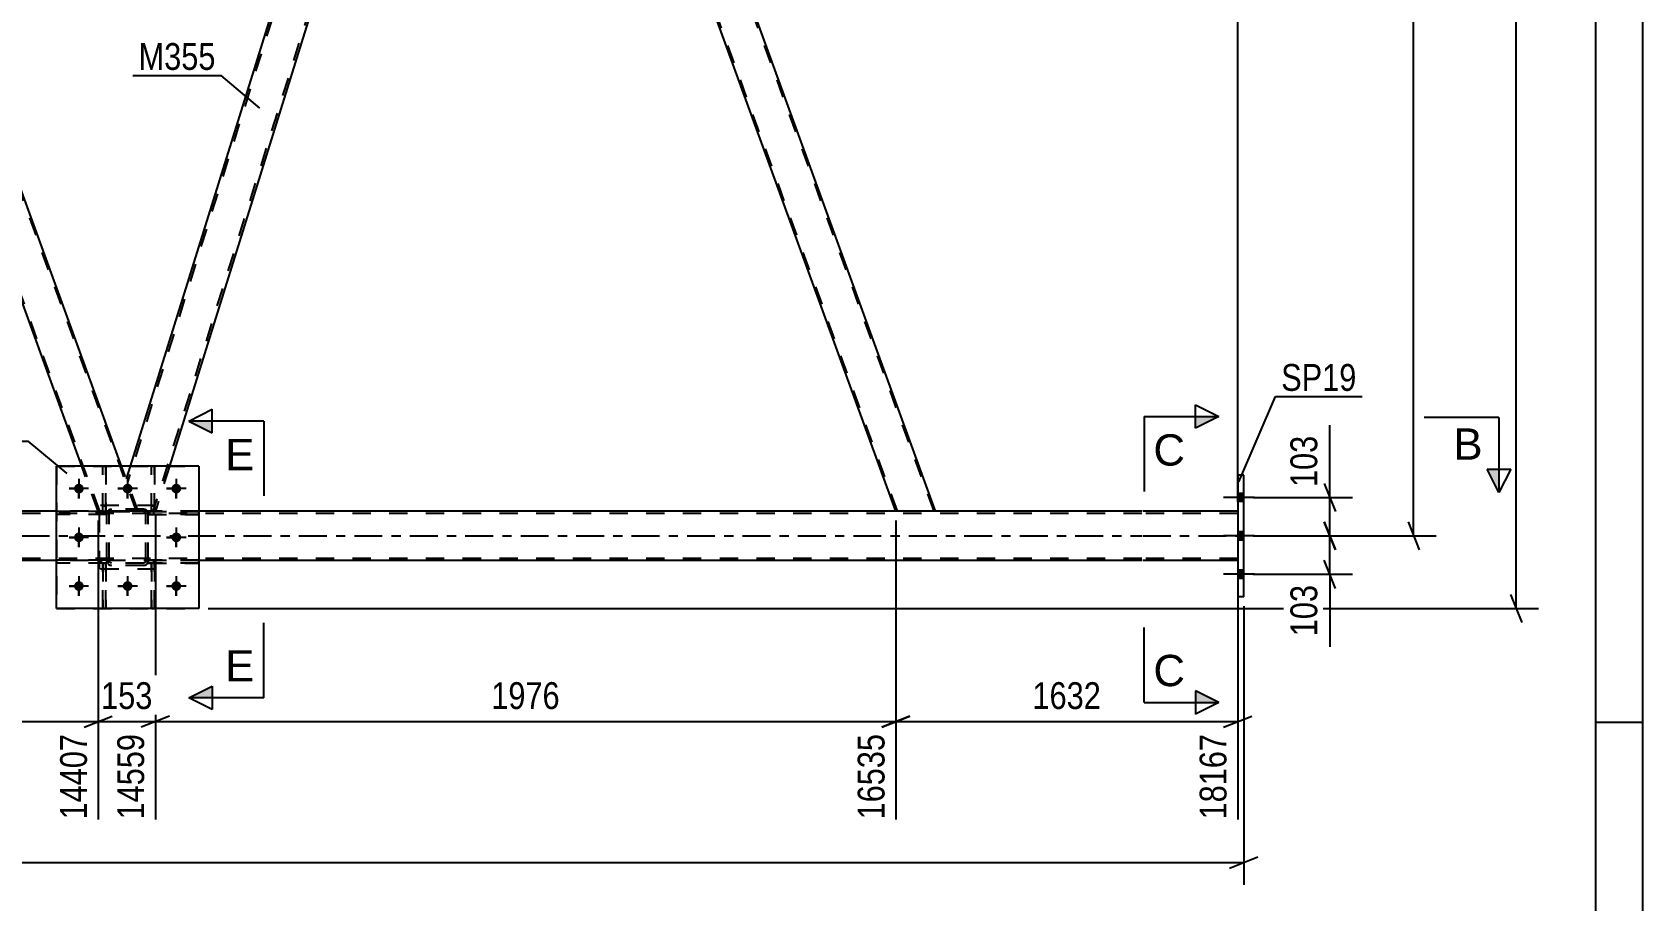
# Model space of a CAD drawing. Header units: millimetres. Extents: x 0 to 841, y 0 to 594.
# Drawn here: x 669.1 to 841, y 279 to 371.7 of the extents above; entities that cross this region are included whole.
import ezdxf

# ---------------------------------------------------------------- set-up
doc = ezdxf.new("R2010")
doc.units = ezdxf.units.MM
doc.linetypes.add('DXK_LINE_DOT2', pattern=[3.9198, 1.9599, -1.9599])
doc.linetypes.add('DXK_LINE_DOT3', pattern=[5.9187, 2.979, -0.9799, 0.9799, -0.9799])
doc.styles.add('Arial', font='ARIAL.TTF', dxfattribs={"height": 0.2})
doc.styles.add('Arial Narrow', font='ARIALN.TTF', dxfattribs={"height": 0.2})

# ---------------------------------------------------------------- blocks, each defined once
blk = doc.blocks.new('Unknown-318889060-1133')
at = {"color": 5, "linetype": 'Continuous'}
for p, q in [((841, 0), (841, 594)), ((836, 5), (836, 589)), ((841, 298), (836, 298))]:
    blk.add_line(p, q, dxfattribs=at)
blk = doc.blocks.new('Part-318889060-4141 - 3929')
at = {"color": 7, "linetype": 'DXK_LINE_DOT2'}
for p, q in [((721.86, 440.5), (717.6, 440.5)), ((718.66, 437.57), (717.6, 440.5)), ((761.43, 320.56), (717.77, 440.5)), ((765.34, 320.56), (721.69, 440.5)), ((722, 440.1), (721.86, 440.5)), ((765.51, 320.56), (761.26, 320.56))]:
    blk.add_line(p, q, dxfattribs=at)
at = {"color": 2, "linetype": 'Continuous'}
for p, q in [((765.51, 320.56), (722, 440.1)), ((761.26, 320.56), (718.66, 437.57))]:
    blk.add_line(p, q, dxfattribs=at)
blk = doc.blocks.new('Part-318889060-4493 - 3929')
at = {"color": 7, "linetype": 'DXK_LINE_DOT2'}
for p, q in [((676.94, 315.01), (676.62, 315.01)), ((676.62, 315.01), (676.62, 310.17)), ((676.94, 310.17), (676.94, 315.01)), ((676.62, 314.41), (676.94, 314.41)), ((676.62, 310.17), (676.94, 310.17))]:
    blk.add_line(p, q, dxfattribs=at)
blk = doc.blocks.new('Part-318889060-4135 - 3929')
at = {"color": 7, "linetype": 'DXK_LINE_DOT2'}
for p, q in [((677.06, 320.29), (677.1, 320.48)), ((677.1, 320.48), (677.06, 320.29)), ((677.06, 315.25), (677.06, 320.29)), ((677.3, 320.29), (677.32, 320.38)), ((677.3, 315.25), (677.3, 320.29)), ((677.32, 320.38), (677.37, 320.46)), ((677.36, 320.74), (677.54, 320.77)), ((677.54, 320.77), (677.36, 320.74)), ((677.37, 320.46), (677.45, 320.51)), ((677.45, 320.51), (677.54, 320.53)), ((680.98, 320.77), (677.54, 320.77)), ((677.54, 320.53), (680.98, 320.53)), ((680.98, 320.77), (681.17, 320.74)), ((681.17, 320.74), (680.98, 320.77)), ((680.98, 320.53), (681.07, 320.51)), ((681.07, 320.51), (681.15, 320.46)), ((681.15, 320.46), (681.2, 320.38)), ((681.2, 320.38), (681.22, 320.29)), ((681.22, 315.25), (681.22, 320.29)), ((681.43, 320.48), (681.46, 320.29)), ((681.46, 320.29), (681.43, 320.48)), ((681.46, 315.25), (681.46, 320.29)), ((677.1, 315.07), (677.06, 315.25)), ((677.06, 315.25), (677.1, 315.07)), ((677.32, 315.16), (677.3, 315.25)), ((677.37, 315.08), (677.32, 315.16)), ((677.54, 314.77), (677.36, 314.81)), ((677.36, 314.81), (677.54, 314.77)), ((677.45, 315.03), (677.37, 315.08)), ((677.54, 315.01), (677.45, 315.03)), ((680.98, 315.01), (677.54, 315.01)), ((680.98, 314.77), (677.54, 314.77)), ((681.07, 315.03), (680.98, 315.01)), ((681.17, 314.81), (680.98, 314.77)), ((680.98, 314.77), (681.17, 314.81)), ((681.15, 315.08), (681.07, 315.03)), ((681.2, 315.16), (681.15, 315.08)), ((681.22, 315.25), (681.2, 315.16)), ((681.46, 315.25), (681.43, 315.07)), ((681.43, 315.07), (681.46, 315.25))]:
    blk.add_line(p, q, dxfattribs=at)
at = {"color": 7, "linetype": 'DXK_LINE_DOT3'}
blk.add_line((679.26, 317.77), (679.26, 317.77), dxfattribs=at)
at = {"color": 7, "linetype": 'DXK_LINE_DOT2'}
for centre, start, end in [((677.54, 320.29), 112.5, 157.5), ((677.54, 320.29), 112.5, 157.5), ((680.98, 320.29), 22.5, 67.5), ((680.98, 320.29), 22.5, 67.5), ((677.54, 315.25), 202.5, 247.5), ((677.54, 315.25), 202.5, 247.5), ((680.98, 315.25), 292.5, 337.5), ((680.98, 315.25), 292.5, 337.5)]:
    blk.add_arc(centre, 0.48, start, end, dxfattribs=at)
blk = doc.blocks.new('Part-318889060-4136 - 3929')
at = {"color": 7, "linetype": 'DXK_LINE_DOT2'}
for p, q in [((682.26, 321.17), (676.26, 321.17)), ((676.26, 314.37), (676.26, 321.17)), ((682.26, 314.37), (682.26, 321.17)), ((682.26, 314.37), (676.26, 314.37))]:
    blk.add_line(p, q, dxfattribs=at)
blk = doc.blocks.new('Part-318889060-4161 - 3929')
at = {"color": 7, "linetype": 'DXK_LINE_DOT2'}
for p, q in [((715.67, 440.5), (679.25, 323.65)), ((715.92, 440.5), (715.42, 440.5)), ((717.6, 440.5), (716.08, 440.5)), ((717.75, 440.1), (717.6, 440.5)), ((718.55, 437.9), (681.97, 320.56)), ((718.68, 437.52), (718.66, 437.57)), ((718.66, 437.57), (718.68, 437.52)), ((679.53, 325.37), (679.11, 324.03)), ((683.72, 325.37), (682.22, 320.56)), ((680.38, 320.56), (679.11, 324.03)), ((682.22, 320.56), (680.38, 320.56))]:
    blk.add_line(p, q, dxfattribs=at)
at = {"color": 2, "linetype": 'Continuous'}
for p, q in [((715.42, 440.5), (679.53, 325.37)), ((716.08, 440.5), (715.92, 440.5)), ((718.66, 437.57), (717.75, 440.1)), ((718.68, 437.52), (683.72, 325.37))]:
    blk.add_line(p, q, dxfattribs=at)
blk = doc.blocks.new('Part-318889060-4162 - 3929')
at = {"color": 7, "linetype": 'DXK_LINE_DOT2'}
for p, q in [((686.86, 315.33), (681.46, 315.33)), ((681.46, 315.33), (681.46, 315.01)), ((681.46, 315.01), (686.86, 315.01)), ((682.06, 315.01), (682.06, 315.33)), ((686.86, 315.01), (686.86, 315.33))]:
    blk.add_line(p, q, dxfattribs=at)
blk = doc.blocks.new('Part-318889060-4174 - 3929')
at = {"color": 7, "linetype": 'DXK_LINE_DOT2'}
for p, q in [((681.46, 315.01), (681.46, 315.33)), ((681.46, 315.33), (686.86, 315.33)), ((686.86, 315.01), (681.46, 315.01)), ((682.06, 315.01), (682.06, 315.33)), ((686.86, 315.33), (686.86, 315.01))]:
    blk.add_line(p, q, dxfattribs=at)
blk = doc.blocks.new('Part-318889060-4175 - 3929')
at = {"color": 7, "linetype": 'DXK_LINE_DOT2'}
for p, q in [((671.66, 325.37), (686.86, 325.37)), ((671.66, 325.37), (671.66, 310.17)), ((686.86, 325.37), (686.86, 310.17)), ((671.66, 310.17), (686.86, 310.17))]:
    blk.add_line(p, q, dxfattribs=at)
blk = doc.blocks.new('Part-318889060-4185 - 3929')
at = {"color": 7, "linetype": 'DXK_LINE_DOT2'}
for p, q in [((682.26, 321.17), (676.26, 321.17)), ((676.26, 314.37), (676.26, 321.17)), ((682.26, 314.37), (682.26, 321.17)), ((682.26, 314.37), (676.26, 314.37))]:
    blk.add_line(p, q, dxfattribs=at)
blk = doc.blocks.new('Part-318889060-4191 - 3929')
at = {"color": 2, "linetype": 'Continuous'}
for p, q in [((798.4, 324.42), (797.76, 324.42)), ((797.76, 324.42), (797.76, 311.42)), ((798.4, 311.42), (798.4, 324.42)), ((798.4, 311.42), (797.76, 311.42))]:
    blk.add_line(p, q, dxfattribs=at)
blk = doc.blocks.new('Part-318889060-4192 - 3929')
at = {"color": 7, "linetype": 'DXK_LINE_DOT2'}
for p, q in [((677.06, 320.53), (671.66, 320.53)), ((671.66, 320.21), (671.66, 320.53)), ((677.06, 320.21), (671.66, 320.21)), ((676.46, 320.21), (676.46, 320.53)), ((677.06, 320.53), (677.06, 320.21))]:
    blk.add_line(p, q, dxfattribs=at)
blk = doc.blocks.new('Part-318889060-4195 - 3929')
at = {"color": 7, "linetype": 'DXK_LINE_DOT2'}
for p, q in [((676.62, 310.17), (676.62, 315.01)), ((676.62, 315.01), (676.94, 315.01)), ((676.94, 315.01), (676.94, 310.17)), ((676.62, 314.41), (676.94, 314.41)), ((676.94, 310.17), (676.62, 310.17))]:
    blk.add_line(p, q, dxfattribs=at)
blk = doc.blocks.new('Part-318889060-4198 - 3929')
at = {"color": 7, "linetype": 'DXK_LINE_DOT2'}
for p, q in [((681.82, 310.17), (681.82, 315.01)), ((681.82, 315.01), (682.14, 315.01)), ((682.14, 315.01), (682.14, 310.17)), ((681.82, 314.41), (682.14, 314.41)), ((682.14, 310.17), (681.82, 310.17))]:
    blk.add_line(p, q, dxfattribs=at)
blk = doc.blocks.new('Part-318889060-4199 - 3929')
at = {"color": 7, "linetype": 'DXK_LINE_DOT2'}
for p, q in [((677.06, 320.29), (677.1, 320.48)), ((677.1, 320.48), (677.06, 320.29)), ((677.06, 315.25), (677.06, 320.29)), ((677.3, 320.29), (677.32, 320.38)), ((677.3, 315.25), (677.3, 320.29)), ((677.32, 320.38), (677.37, 320.46)), ((677.36, 320.74), (677.54, 320.77)), ((677.54, 320.77), (677.36, 320.74)), ((677.37, 320.46), (677.45, 320.51)), ((677.45, 320.51), (677.54, 320.53)), ((680.98, 320.77), (677.54, 320.77)), ((677.54, 320.53), (680.98, 320.53)), ((680.98, 320.77), (681.17, 320.74)), ((681.17, 320.74), (680.98, 320.77)), ((680.98, 320.53), (681.07, 320.51)), ((681.07, 320.51), (681.15, 320.46)), ((681.15, 320.46), (681.2, 320.38)), ((681.2, 320.38), (681.22, 320.29)), ((681.22, 315.25), (681.22, 320.29)), ((681.43, 320.48), (681.46, 320.29)), ((681.46, 320.29), (681.43, 320.48)), ((681.46, 315.25), (681.46, 320.29)), ((677.1, 315.07), (677.06, 315.25)), ((677.06, 315.25), (677.1, 315.07)), ((677.32, 315.16), (677.3, 315.25)), ((677.37, 315.08), (677.32, 315.16)), ((677.54, 314.77), (677.36, 314.81)), ((677.36, 314.81), (677.54, 314.77)), ((677.45, 315.03), (677.37, 315.08)), ((677.54, 315.01), (677.45, 315.03)), ((680.98, 315.01), (677.54, 315.01)), ((680.98, 314.77), (677.54, 314.77)), ((681.07, 315.03), (680.98, 315.01)), ((681.17, 314.81), (680.98, 314.77)), ((680.98, 314.77), (681.17, 314.81)), ((681.15, 315.08), (681.07, 315.03)), ((681.2, 315.16), (681.15, 315.08)), ((681.22, 315.25), (681.2, 315.16)), ((681.46, 315.25), (681.43, 315.07)), ((681.43, 315.07), (681.46, 315.25))]:
    blk.add_line(p, q, dxfattribs=at)
at = {"color": 7, "linetype": 'DXK_LINE_DOT3'}
blk.add_line((679.26, 317.77), (679.26, 317.77), dxfattribs=at)
at = {"color": 7, "linetype": 'DXK_LINE_DOT2'}
for centre, start, end in [((677.54, 320.29), 112.5, 157.5), ((677.54, 320.29), 112.5, 157.5), ((680.98, 320.29), 22.5, 67.5), ((680.98, 320.29), 22.5, 67.5), ((677.54, 315.25), 202.5, 247.5), ((677.54, 315.25), 202.5, 247.5), ((680.98, 315.25), 292.5, 337.5), ((680.98, 315.25), 292.5, 337.5)]:
    blk.add_arc(centre, 0.48, start, end, dxfattribs=at)
blk = doc.blocks.new('Part-318889060-4267 - 3929')
at = {"color": 7, "linetype": 'DXK_LINE_DOT2'}
for p, q in [((677.06, 315.33), (671.66, 315.33)), ((671.66, 315.01), (671.66, 315.33)), ((677.06, 315.01), (671.66, 315.01)), ((676.46, 315.01), (676.46, 315.33)), ((677.06, 315.33), (677.06, 315.01))]:
    blk.add_line(p, q, dxfattribs=at)
blk = doc.blocks.new('Part-318889060-4270 - 3929')
at = {"color": 2, "linetype": 'Continuous'}
for p, q in [((681.82, 325.37), (681.82, 325.37)), ((682.14, 325.37), (681.82, 325.37)), ((682.14, 325.37), (682.14, 325.37))]:
    blk.add_line(p, q, dxfattribs=at)
at = {"color": 7, "linetype": 'DXK_LINE_DOT2'}
for p, q in [((681.82, 320.53), (681.82, 325.37)), ((682.14, 320.53), (682.14, 325.37)), ((681.82, 321.13), (682.14, 321.13)), ((682.14, 320.53), (681.82, 320.53))]:
    blk.add_line(p, q, dxfattribs=at)
blk = doc.blocks.new('Part-318889060-4300 - 3929')
at = {"color": 2, "linetype": 'Continuous'}
for p, q in [((686.86, 325.37), (671.66, 325.37)), ((671.66, 310.17), (671.66, 325.37)), ((686.86, 325.37), (686.86, 310.17)), ((686.86, 310.17), (671.66, 310.17))]:
    blk.add_line(p, q, dxfattribs=at)
blk = doc.blocks.new('Part-318889060-4309 - 3929')
at = {"color": 2, "linetype": 'Continuous'}
for p, q in [((676.62, 325.37), (676.62, 325.37)), ((676.94, 325.37), (676.62, 325.37)), ((676.94, 325.37), (676.94, 325.37))]:
    blk.add_line(p, q, dxfattribs=at)
at = {"color": 7, "linetype": 'DXK_LINE_DOT2'}
for p, q in [((676.62, 320.53), (676.62, 325.37)), ((676.94, 320.53), (676.94, 325.37)), ((676.62, 321.13), (676.94, 321.13)), ((676.94, 320.53), (676.62, 320.53))]:
    blk.add_line(p, q, dxfattribs=at)
blk = doc.blocks.new('Part-318889060-4312 - 3929')
at = {"color": 7, "linetype": 'DXK_LINE_DOT2'}
for p, q in [((682.14, 315.01), (681.82, 315.01)), ((681.82, 315.01), (681.82, 310.17)), ((682.14, 310.17), (682.14, 315.01)), ((681.82, 314.41), (682.14, 314.41)), ((681.82, 310.17), (682.14, 310.17))]:
    blk.add_line(p, q, dxfattribs=at)
blk = doc.blocks.new('Part-318889060-4313 - 3929')
at = {"color": 7, "linetype": 'DXK_LINE_DOT2'}
for p, q in [((686.86, 320.53), (681.46, 320.53)), ((681.46, 320.53), (681.46, 320.21)), ((681.46, 320.21), (686.86, 320.21)), ((682.06, 320.21), (682.06, 320.53)), ((686.86, 320.21), (686.86, 320.53))]:
    blk.add_line(p, q, dxfattribs=at)
blk = doc.blocks.new('Part-318889060-4318 - 3929')
at = {"color": 7, "linetype": 'DXK_LINE_DOT2'}
for p, q in [((632.81, 440.5), (632.47, 440.5)), ((632.47, 440.5), (633.53, 437.58)), ((676.29, 320.56), (632.64, 440.5)), ((632.64, 440.5), (632.65, 440.5)), ((632.65, 440.5), (632.69, 440.5)), ((636.72, 440.5), (636.38, 440.5)), ((636.38, 440.5), (636.55, 440.5)), ((680.21, 320.56), (636.55, 440.5)), ((676.12, 320.56), (674.37, 325.37)), ((680.38, 320.56), (678.62, 325.37)), ((680.38, 320.56), (676.12, 320.56))]:
    blk.add_line(p, q, dxfattribs=at)
at = {"color": 2, "linetype": 'Continuous'}
for p, q in [((632.81, 440.5), (636.38, 440.5)), ((678.62, 325.37), (636.72, 440.5)), ((674.37, 325.37), (633.53, 437.58))]:
    blk.add_line(p, q, dxfattribs=at)
blk = doc.blocks.new('Bolt-318889060-4378 - 3929')
at = {"linetype": 'Continuous'}
for points in [[(797.76, 322.46), (797.76, 321.58), (798.4, 321.58), (798.4, 322.46)], [(797.76, 322.46), (797.76, 321.58), (798.4, 321.58), (798.4, 322.46)], [(797.76, 322.46), (797.76, 321.58), (798.4, 321.58), (798.4, 322.46)], [(797.76, 318.36), (797.76, 317.48), (798.4, 317.48), (798.4, 318.36)], [(797.76, 318.36), (797.76, 317.48), (798.4, 317.48), (798.4, 318.36)], [(797.76, 314.26), (797.76, 313.38), (798.4, 313.38), (798.4, 314.26)], [(797.76, 314.26), (797.76, 313.38), (798.4, 313.38), (798.4, 314.26)], [(797.76, 314.26), (797.76, 313.38), (798.4, 313.38), (798.4, 314.26)]]:
    blk.add_hatch(color=1, dxfattribs=at).paths.add_polyline_path(points)
at = {"color": 1, "linetype": 'Continuous'}
for p, q in [((799.56, 322.02), (796.24, 322.02)), ((799.56, 322.02), (796.24, 322.02)), ((799.56, 322.02), (796.24, 322.02)), ((798.4, 322.46), (797.76, 322.46)), ((798.4, 322.46), (797.76, 322.46)), ((798.4, 322.46), (797.76, 322.46)), ((798.4, 321.58), (797.76, 321.58)), ((798.4, 321.58), (797.76, 321.58)), ((798.4, 321.58), (797.76, 321.58)), ((798.4, 318.36), (797.76, 318.36)), ((798.4, 318.36), (797.76, 318.36)), ((799.56, 317.92), (796.24, 317.92)), ((799.56, 317.92), (796.24, 317.92)), ((798.4, 317.48), (797.76, 317.48)), ((798.4, 317.48), (797.76, 317.48)), ((799.56, 313.82), (796.24, 313.82)), ((799.56, 313.82), (796.24, 313.82)), ((799.56, 313.82), (796.24, 313.82)), ((798.4, 314.26), (797.76, 314.26)), ((798.4, 314.26), (797.76, 314.26)), ((798.4, 314.26), (797.76, 314.26)), ((798.4, 313.38), (797.76, 313.38)), ((798.4, 313.38), (797.76, 313.38)), ((798.4, 313.38), (797.76, 313.38))]:
    blk.add_line(p, q, dxfattribs=at)
blk = doc.blocks.new('Part-318889060-4349 - 3929')
at = {"color": 7, "linetype": 'DXK_LINE_DOT2'}
for p, q in [((676.62, 320.53), (676.62, 325.37)), ((676.62, 325.37), (676.94, 325.37)), ((676.94, 325.37), (676.94, 320.53)), ((676.62, 321.13), (676.94, 321.13)), ((676.94, 320.53), (676.62, 320.53))]:
    blk.add_line(p, q, dxfattribs=at)
blk = doc.blocks.new('Part-318889060-4352 - 3929')
at = {"color": 7, "linetype": 'DXK_LINE_DOT2'}
for p, q in [((681.82, 320.53), (681.82, 325.37)), ((681.82, 325.37), (682.14, 325.37)), ((682.14, 325.37), (682.14, 320.53)), ((681.82, 321.13), (682.14, 321.13)), ((682.14, 320.53), (681.82, 320.53))]:
    blk.add_line(p, q, dxfattribs=at)
blk = doc.blocks.new('Part-318889060-4365 - 3929')
at = {"color": 7, "linetype": 'DXK_LINE_DOT2'}
for p, q in [((677.06, 320.53), (671.66, 320.53)), ((671.66, 320.53), (671.66, 320.21)), ((677.06, 320.21), (671.66, 320.21)), ((676.46, 320.21), (676.46, 320.53)), ((677.06, 320.21), (677.06, 320.53))]:
    blk.add_line(p, q, dxfattribs=at)
blk = doc.blocks.new('Part-318889060-4377 - 3929')
at = {"color": 7, "linetype": 'DXK_LINE_DOT2'}
for p, q in [((681.46, 320.21), (681.46, 320.53)), ((681.46, 320.53), (686.86, 320.53)), ((686.86, 320.21), (681.46, 320.21)), ((682.06, 320.21), (682.06, 320.53)), ((686.86, 320.53), (686.86, 320.21))]:
    blk.add_line(p, q, dxfattribs=at)
blk = doc.blocks.new('Part-318889060-4421 - 3929')
at = {"color": 7, "linetype": 'DXK_LINE_DOT2'}
for p, q in [((787.54, 320.32), (111.6, 320.32)), ((686.86, 320.56), (671.66, 320.56)), ((797.76, 320.32), (787.64, 320.32)), ((797.76, 320.56), (797.76, 315.28)), ((787.54, 315.52), (111.6, 315.52)), ((686.86, 315.28), (671.66, 315.28)), ((797.76, 315.52), (787.64, 315.52))]:
    blk.add_line(p, q, dxfattribs=at)
at = {"color": 2, "linetype": 'Continuous'}
for p, q in [((671.66, 320.56), (516.59, 320.56)), ((787.54, 320.56), (686.86, 320.56)), ((797.76, 320.56), (787.64, 320.56)), ((671.66, 315.28), (516.59, 315.28)), ((787.54, 315.28), (686.86, 315.28)), ((797.76, 315.28), (787.64, 315.28))]:
    blk.add_line(p, q, dxfattribs=at)
at = {"color": 7, "linetype": 'DXK_LINE_DOT3'}
for p, q in [((111.6, 317.92), (787.54, 317.92)), ((787.64, 317.92), (797.76, 317.92))]:
    blk.add_line(p, q, dxfattribs=at)
blk = doc.blocks.new('Bolt-318889060-4489 - 3929')
at = {"color": 1, "linetype": 'Continuous'}
for p, q in [((674.06, 324.01), (674.06, 323.32)), ((679.26, 324.01), (679.26, 323.32)), ((684.46, 324.01), (684.46, 323.32)), ((673.02, 322.97), (673.71, 322.97)), ((674.06, 321.93), (674.06, 322.63)), ((675.1, 322.97), (674.41, 322.97)), ((678.22, 322.97), (678.91, 322.97)), ((679.26, 321.93), (679.26, 322.63)), ((680.3, 322.97), (679.61, 322.97)), ((683.42, 322.97), (684.11, 322.97)), ((684.46, 321.93), (684.46, 322.63)), ((685.5, 322.97), (684.81, 322.97)), ((674.06, 318.81), (674.06, 318.12)), ((684.46, 318.81), (684.46, 318.12)), ((673.02, 317.77), (673.71, 317.77)), ((674.06, 316.73), (674.06, 317.43)), ((675.1, 317.77), (674.41, 317.77)), ((683.42, 317.77), (684.11, 317.77)), ((684.46, 316.73), (684.46, 317.43)), ((685.5, 317.77), (684.81, 317.77)), ((674.06, 313.61), (674.06, 312.92)), ((679.26, 313.61), (679.26, 312.92)), ((684.46, 313.61), (684.46, 312.92)), ((673.02, 312.57), (673.71, 312.57)), ((674.06, 311.53), (674.06, 312.23)), ((675.1, 312.57), (674.41, 312.57)), ((678.22, 312.57), (678.91, 312.57)), ((679.26, 311.53), (679.26, 312.23)), ((680.3, 312.57), (679.61, 312.57)), ((683.42, 312.57), (684.11, 312.57)), ((684.46, 311.53), (684.46, 312.23)), ((685.5, 312.57), (684.81, 312.57))]:
    blk.add_line(p, q, dxfattribs=at)
blk = doc.blocks.new('Bolt-318889060-4490 - 3929')
at = {"linetype": 'Continuous'}
for points in [[(674.58, 322.97, -1), (673.54, 322.97, -1)], [(679.78, 322.97, -1), (678.74, 322.97, -1)], [(684.98, 322.97, -1), (683.94, 322.97, -1)], [(674.58, 317.77, -1), (673.54, 317.77, -1)], [(684.98, 317.77, -1), (683.94, 317.77, -1)], [(674.58, 312.57, -1), (673.54, 312.57, -1)], [(679.78, 312.57, -1), (678.74, 312.57, -1)], [(684.98, 312.57, -1), (683.94, 312.57, -1)]]:
    blk.add_hatch(color=1, dxfattribs=at).paths.add_polyline_path(points)
at = {"color": 1, "linetype": 'Continuous'}
for p, q in [((674.06, 324.01), (674.06, 321.93)), ((679.26, 324.01), (679.26, 321.93)), ((684.46, 324.01), (684.46, 321.93)), ((675.1, 322.97), (673.02, 322.97)), ((680.3, 322.97), (678.22, 322.97)), ((685.5, 322.97), (683.42, 322.97)), ((674.06, 318.81), (674.06, 316.73)), ((684.46, 318.81), (684.46, 316.73)), ((675.1, 317.77), (673.02, 317.77)), ((685.5, 317.77), (683.42, 317.77)), ((674.06, 313.61), (674.06, 311.53)), ((679.26, 313.61), (679.26, 311.53)), ((684.46, 313.61), (684.46, 311.53)), ((675.1, 312.57), (673.02, 312.57)), ((680.3, 312.57), (678.22, 312.57)), ((685.5, 312.57), (683.42, 312.57))]:
    blk.add_line(p, q, dxfattribs=at)
blk = doc.blocks.new('Part-318889060-4503 - 3929')
at = {"color": 7, "linetype": 'DXK_LINE_DOT2'}
for p, q in [((677.06, 315.33), (671.66, 315.33)), ((671.66, 315.33), (671.66, 315.01)), ((677.06, 315.01), (671.66, 315.01)), ((676.46, 315.01), (676.46, 315.33)), ((677.06, 315.01), (677.06, 315.33))]:
    blk.add_line(p, q, dxfattribs=at)
blk = doc.blocks.new('StraightDimension-318889060-15072 - 3929')
at = {"color": 7, "linetype": 'Continuous'}
for p, q in [((682.22, 319.56), (682.22, 287.65)), ((761.26, 319.56), (761.26, 287.65)), ((683.72, 298.69), (680.72, 297.49)), ((682.22, 298.09), (761.26, 298.09)), ((759.76, 297.49), (762.76, 298.69))]:
    blk.add_line(p, q, dxfattribs=at)
at = {"color": 0}
blk.add_wipeout([(726, 298.84), (726, 303.04), (717.48, 303.04), (717.48, 298.84)], dxfattribs=at)
at = {"color": 0, "linetype": 'Continuous'}
blk.add_wipeout([(760.66, 297.39), (756.46, 297.39), (756.46, 287.05), (760.66, 287.05)], dxfattribs=at)
at = {"color": 3, "style": 'Arial Narrow'}
blk.add_text('1976', height=2.863, dxfattribs=at).set_placement((718.08, 299.44))
at = {"color": 3, "linetype": 'Continuous', "style": 'Arial Narrow'}
blk.add_text('16535', height=2.863, rotation=90.0002, dxfattribs=at).set_placement((760.06, 287.65))
blk = doc.blocks.new('StraightDimension-318889060-4524 - 3929')
at = {"color": 7, "linetype": 'Continuous'}
for p, q in [((817.14, 441.64), (815.94, 444.64)), ((777.78, 443.14), (818.94, 443.14)), ((816.54, 317.92), (816.54, 443.14)), ((815.94, 319.42), (817.14, 316.42)), ((799.4, 317.92), (818.94, 317.92))]:
    blk.add_line(p, q, dxfattribs=at)
at = {"color": 0}
blk.add_wipeout([(815.79, 384.78), (811.59, 384.78), (811.59, 376.27), (815.79, 376.27)], dxfattribs=at)
at = {"color": 3, "style": 'Arial Narrow'}
blk.add_text('3131', height=2.863, rotation=90.0002, dxfattribs=at).set_placement((815.19, 376.87))
blk = doc.blocks.new('StraightDimension-318889060-5009 - 3929')
at = {"color": 7, "linetype": 'Continuous'}
for p, q in [((798.4, 310.42), (798.4, 280.65)), ((59.86, 283.05), (798.4, 283.05)), ((796.9, 282.45), (799.9, 283.65))]:
    blk.add_line(p, q, dxfattribs=at)
blk = doc.blocks.new('StraightDimension-318889060-5378 - 3929')
at = {"color": 7, "linetype": 'Continuous'}
for p, q in [((828.08, 453.08), (826.88, 456.08)), ((774.02, 454.58), (829.88, 454.58)), ((827.48, 310.17), (827.48, 454.58)), ((826.88, 311.67), (828.08, 308.67)), ((687.86, 310.17), (829.88, 310.17))]:
    blk.add_line(p, q, dxfattribs=at)
at = {"color": 0}
blk.add_wipeout([(826.73, 386.63), (822.53, 386.63), (822.53, 378.12), (826.73, 378.12)], dxfattribs=at)
at = {"color": 3, "style": 'Arial Narrow'}
blk.add_text('3610', height=2.863, rotation=90.0002, dxfattribs=at).set_placement((826.13, 378.72))
blk = doc.blocks.new('StraightDimension-318889060-5656 - 3929')
at = {"color": 7, "linetype": 'Continuous'}
for p, q in [((807, 319.42), (808.2, 316.42)), ((799.4, 317.92), (810, 317.92)), ((807.6, 313.82), (807.6, 317.92)), ((808.2, 312.32), (807, 315.32)), ((799.4, 313.82), (810, 313.82))]:
    blk.add_line(p, q, dxfattribs=at)
at = {"color": 0}
blk.add_wipeout([(806.85, 313.29), (802.65, 313.29), (802.65, 306.61), (806.85, 306.61)], dxfattribs=at)
at = {"color": 7, "linetype": 'Continuous'}
blk.add_line((807.6, 313.82), (807.6, 306.08), dxfattribs=at)
blk.add_line((807.6, 313.82), (807.6, 306.08), dxfattribs=at)
at = {"color": 3, "style": 'Arial Narrow'}
blk.add_text('103', height=2.863, rotation=90.0002, dxfattribs=at).set_placement((806.25, 307.21))
blk = doc.blocks.new('StraightDimension-318889060-5664 - 3929')
at = {"color": 7, "linetype": 'Continuous'}
for p, q in [((807, 323.52), (808.2, 320.52)), ((799.4, 322.02), (810, 322.02)), ((807.6, 317.92), (807.6, 322.02)), ((808.2, 316.42), (807, 319.42)), ((799.4, 317.92), (810, 317.92))]:
    blk.add_line(p, q, dxfattribs=at)
at = {"color": 0}
blk.add_wipeout([(806.85, 329.23), (802.65, 329.23), (802.65, 322.54), (806.85, 322.54)], dxfattribs=at)
at = {"color": 7, "linetype": 'Continuous'}
blk.add_line((807.6, 322.02), (807.6, 329.75), dxfattribs=at)
blk.add_line((807.6, 322.02), (807.6, 329.75), dxfattribs=at)
at = {"color": 3, "style": 'Arial Narrow'}
blk.add_text('103', height=2.863, rotation=90.0002, dxfattribs=at).set_placement((806.25, 323.14))
blk = doc.blocks.new('StraightDimension-318889060-5773 - 3929')
at = {"color": 7, "linetype": 'Continuous'}
for p, q in [((776.14, 439.5), (776.14, 377.75)), ((797.76, 321.56), (797.76, 383)), ((777.64, 380.75), (774.64, 379.55)), ((776.14, 380.15), (797.76, 380.15)), ((796.26, 379.55), (799.26, 380.75))]:
    blk.add_line(p, q, dxfattribs=at)
at = {"color": 0}
blk.add_wipeout([(791.21, 380.9), (791.21, 385.1), (782.7, 385.1), (782.7, 380.9)], dxfattribs=at)
at = {"color": 3, "style": 'Arial Narrow'}
blk.add_text('1259', height=2.863, dxfattribs=at).set_placement((783.3, 381.5))
blk = doc.blocks.new('StraightDimension-318889060-15071 - 3929')
at = {"color": 7, "linetype": 'Continuous'}
for p, q in [((761.26, 319.56), (761.26, 287.65)), ((797.76, 314.28), (797.76, 287.65)), ((762.76, 298.69), (759.76, 297.49)), ((761.26, 298.09), (797.76, 298.09)), ((796.26, 297.49), (799.26, 298.69))]:
    blk.add_line(p, q, dxfattribs=at)
at = {"color": 0}
blk.add_wipeout([(783.76, 298.84), (783.76, 303.04), (775.25, 303.04), (775.25, 298.84)], dxfattribs=at)
at = {"color": 0, "linetype": 'Continuous'}
blk.add_wipeout([(797.16, 297.39), (792.96, 297.39), (792.96, 287.05), (797.16, 287.05)], dxfattribs=at)
at = {"color": 3, "style": 'Arial Narrow'}
blk.add_text('1632', height=2.863, dxfattribs=at).set_placement((775.85, 299.44))
at = {"color": 3, "linetype": 'Continuous', "style": 'Arial Narrow'}
blk.add_text('18167', height=2.863, rotation=90.0002, dxfattribs=at).set_placement((796.56, 287.65))
blk = doc.blocks.new('StraightDimension-318889060-15073 - 3929')
at = {"color": 7, "linetype": 'Continuous'}
for p, q in [((676.12, 319.56), (676.12, 287.65)), ((682.22, 319.56), (682.22, 287.65)), ((674.62, 297.49), (677.62, 298.69)), ((676.12, 298.09), (682.22, 298.09)), ((683.72, 298.69), (680.72, 297.49))]:
    blk.add_line(p, q, dxfattribs=at)
at = {"color": 0}
blk.add_wipeout([(682.51, 298.84), (682.51, 303.04), (675.83, 303.04), (675.83, 298.84)], dxfattribs=at)
at = {"color": 0, "linetype": 'Continuous'}
blk.add_wipeout([(681.62, 297.39), (677.42, 297.39), (677.42, 287.05), (681.62, 287.05)], dxfattribs=at)
at = {"color": 3, "style": 'Arial Narrow'}
blk.add_text('153', height=2.863, dxfattribs=at).set_placement((676.43, 299.44))
at = {"color": 3, "linetype": 'Continuous', "style": 'Arial Narrow'}
blk.add_text('14559', height=2.863, rotation=90.0002, dxfattribs=at).set_placement((681.02, 287.65))
blk = doc.blocks.new('StraightDimension-318889060-15074 - 3929')
at = {"color": 7, "linetype": 'Continuous'}
for p, q in [((597.09, 319.56), (597.09, 287.65)), ((676.12, 319.56), (676.12, 287.65)), ((598.59, 298.69), (595.59, 297.49)), ((597.09, 298.09), (676.12, 298.09)), ((674.62, 297.49), (677.62, 298.69))]:
    blk.add_line(p, q, dxfattribs=at)
at = {"color": 0}
blk.add_wipeout([(640.86, 298.84), (640.86, 303.04), (632.35, 303.04), (632.35, 298.84)], dxfattribs=at)
at = {"color": 0, "linetype": 'Continuous'}
blk.add_wipeout([(675.52, 297.39), (671.32, 297.39), (671.32, 287.05), (675.52, 287.05)], dxfattribs=at)
at = {"color": 3, "style": 'Arial Narrow'}
blk.add_text('1976', height=2.863, dxfattribs=at).set_placement((632.95, 299.44))
at = {"color": 3, "linetype": 'Continuous', "style": 'Arial Narrow'}
blk.add_text('14407', height=2.863, rotation=90.0002, dxfattribs=at).set_placement((674.92, 287.65))
blk = doc.blocks.new('Mark-318889060-4296 - 3929')
at = {"color": 0}
blk.add_wipeout([(668.03, 328.63), (668.03, 331.63), (659.99, 331.63), (659.99, 328.63)], dxfattribs=at)
blk.add_wipeout([(668.03, 328.63), (668.03, 331.63), (659.99, 331.63), (659.99, 328.63)], dxfattribs=at)
at = {"color": 30, "linetype": 'Continuous'}
for p in [(659.39, 328.03), (672.81, 324.58)]:
    blk.add_line(p, (668.63, 328.03), dxfattribs=at)
at = {"color": 3, "style": 'Arial Narrow'}
blk.add_text('SP20', height=2.863, dxfattribs=at).set_placement((659.99, 328.63))
blk = doc.blocks.new('Mark-318889060-4157 - 3929')
at = {"color": 0}
blk.add_wipeout([(688.65, 367.68), (688.65, 370.68), (680.43, 370.68), (680.43, 367.68)], dxfattribs=at)
blk.add_wipeout([(688.65, 367.68), (688.65, 370.68), (680.43, 370.68), (680.43, 367.68)], dxfattribs=at)
at = {"color": 30, "linetype": 'Continuous'}
for p in [(679.83, 367.08), (693.37, 363.61)]:
    blk.add_line(p, (689.25, 367.08), dxfattribs=at)
at = {"color": 3, "style": 'Arial Narrow'}
blk.add_text('M355', height=2.863, dxfattribs=at).set_placement((680.43, 367.68))
blk = doc.blocks.new('Mark-318889060-4187 - 3929')
at = {"color": 0}
blk.add_wipeout([(810.44, 333.41), (810.44, 336.41), (802.4, 336.41), (802.4, 333.41)], dxfattribs=at)
blk.add_wipeout([(810.44, 333.41), (810.44, 336.41), (802.4, 336.41), (802.4, 333.41)], dxfattribs=at)
at = {"color": 30, "linetype": 'Continuous'}
for p, q in [((797.88, 323.71), (801.8, 332.81)), ((801.8, 332.81), (811.04, 332.81))]:
    blk.add_line(p, q, dxfattribs=at)
at = {"color": 3, "style": 'Arial Narrow'}
blk.add_text('SP19', height=2.863, dxfattribs=at).set_placement((802.4, 333.41))
blk = doc.blocks.new('SectionMark-318889060-5789 - 3929')
at = {"linetype": 'Continuous'}
for points in [[(688.29, 330.19), (688.29, 328.94), (685.79, 330.19)], [(688.29, 301.88), (688.29, 300.63), (685.79, 300.63)]]:
    blk.add_hatch(color=6, dxfattribs=at).paths.add_polyline_path(points)
at = {"color": 6, "linetype": 'Continuous'}
for p, q in [((685.79, 330.19), (688.29, 331.44)), ((693.79, 330.19), (685.79, 330.19)), ((685.79, 330.19), (688.29, 328.94)), ((688.29, 328.94), (688.29, 331.44)), ((693.79, 330.19), (693.79, 322.19)), ((693.79, 300.63), (693.79, 308.63)), ((685.79, 300.63), (688.29, 301.88)), ((688.29, 301.88), (688.29, 299.38)), ((693.79, 300.63), (685.79, 300.63)), ((688.29, 299.38), (685.79, 300.63))]:
    blk.add_line(p, q, dxfattribs=at)
at = {"color": 0, "linetype": 'Continuous'}
for points in [[(692.79, 324.94), (692.79, 328.44), (689.68, 328.44), (689.68, 324.94)], [(692.79, 302.38), (692.79, 305.88), (689.68, 305.88), (689.68, 302.38)]]:
    blk.add_wipeout(points, dxfattribs=at)
at = {"color": 3, "linetype": 'Continuous', "style": 'Arial'}
for p in [(689.68, 324.94), (689.68, 302.38)]:
    blk.add_text('E', height=3.34, dxfattribs=at).set_placement(p)
blk = doc.blocks.new('SectionMark-318889060-5795 - 3929')
at = {"linetype": 'Continuous'}
blk.add_hatch(color=6, dxfattribs=at).paths.add_polyline_path([(824.4, 325.06), (825.65, 325.06), (825.65, 322.56)])
at = {"color": 6, "linetype": 'Continuous'}
for p, q in [((825.65, 330.56), (817.65, 330.56)), ((825.65, 330.56), (825.65, 322.56)), ((824.4, 325.06), (826.9, 325.06)), ((825.65, 322.56), (824.4, 325.06)), ((826.9, 325.06), (825.65, 322.56))]:
    blk.add_line(p, q, dxfattribs=at)
at = {"color": 0, "linetype": 'Continuous'}
blk.add_wipeout([(823.9, 326.06), (823.9, 329.56), (820.79, 329.56), (820.79, 326.06)], dxfattribs=at)
at = {"color": 3, "linetype": 'Continuous', "style": 'Arial'}
blk.add_text('B', height=3.34, dxfattribs=at).set_placement((820.79, 326.06))
blk = doc.blocks.new('SectionMark-318889060-15703 - 3929')
at = {"linetype": 'Continuous'}
for points in [[(793.26, 329.43), (793.26, 330.68), (795.76, 330.68)], [(793.26, 300.13), (793.26, 301.38), (795.76, 300.13)]]:
    blk.add_hatch(color=6, dxfattribs=at).paths.add_polyline_path(points)
at = {"color": 6, "linetype": 'Continuous'}
for p, q in [((793.26, 329.43), (793.26, 331.93)), ((793.26, 331.93), (795.76, 330.68)), ((787.76, 330.68), (787.76, 322.68)), ((787.76, 330.68), (795.76, 330.68)), ((795.76, 330.68), (793.26, 329.43)), ((787.76, 300.13), (787.76, 308.13)), ((795.76, 300.13), (793.26, 301.38)), ((793.26, 301.38), (793.26, 298.88)), ((787.76, 300.13), (795.76, 300.13)), ((795.76, 300.13), (793.26, 298.88))]:
    blk.add_line(p, q, dxfattribs=at)
at = {"color": 0, "linetype": 'Continuous'}
for points in [[(792.13, 325.43), (792.13, 328.93), (788.76, 328.93), (788.76, 325.43)], [(792.13, 301.88), (792.13, 305.38), (788.76, 305.38), (788.76, 301.88)]]:
    blk.add_wipeout(points, dxfattribs=at)
at = {"color": 3, "linetype": 'Continuous', "style": 'Arial'}
for p in [(788.76, 325.43), (788.76, 301.88)]:
    blk.add_text('C', height=3.34, dxfattribs=at).set_placement(p)

msp = doc.modelspace()

# ---------------------------------------------------------------- block references
for name in ['Unknown-318889060-1133', 'Part-318889060-4318 - 3929', 'Part-318889060-4161 - 3929', 'Part-318889060-4141 - 3929', 'Part-318889060-4175 - 3929', 'Part-318889060-4300 - 3929', 'Part-318889060-4309 - 3929', 'Part-318889060-4349 - 3929', 'Part-318889060-4270 - 3929', 'Part-318889060-4352 - 3929', 'Bolt-318889060-4489 - 3929', 'Bolt-318889060-4490 - 3929', 'Part-318889060-4191 - 3929', 'Bolt-318889060-4378 - 3929', 'Part-318889060-4421 - 3929', 'Part-318889060-4192 - 3929', 'Part-318889060-4365 - 3929', 'Part-318889060-4136 - 3929', 'Part-318889060-4185 - 3929', 'Part-318889060-4135 - 3929', 'Part-318889060-4199 - 3929', 'Part-318889060-4313 - 3929', 'Part-318889060-4377 - 3929', 'Part-318889060-4267 - 3929', 'Part-318889060-4503 - 3929', 'Part-318889060-4493 - 3929', 'Part-318889060-4195 - 3929', 'Part-318889060-4162 - 3929', 'Part-318889060-4174 - 3929', 'Part-318889060-4198 - 3929', 'Part-318889060-4312 - 3929']:
    msp.add_blockref(name, (0, 0))

# ---------------------------------------------------------------- next in the draw order: block references
for name in ['StraightDimension-318889060-4524 - 3929', 'StraightDimension-318889060-15072 - 3929']:
    msp.add_blockref(name, (0, 0))

# ---------------------------------------------------------------- next in the draw order: block references
msp.add_blockref('StraightDimension-318889060-5009 - 3929', (0, 0))

# ---------------------------------------------------------------- next in the draw order: block references
for name in ['StraightDimension-318889060-5378 - 3929', 'Mark-318889060-4296 - 3929', 'StraightDimension-318889060-15073 - 3929']:
    msp.add_blockref(name, (0, 0))

# ---------------------------------------------------------------- next in the draw order: block references
for name in ['Mark-318889060-4157 - 3929', 'SectionMark-318889060-5789 - 3929', 'StraightDimension-318889060-15074 - 3929', 'StraightDimension-318889060-5656 - 3929']:
    msp.add_blockref(name, (0, 0))

# ---------------------------------------------------------------- next in the draw order: block references
msp.add_blockref('StraightDimension-318889060-5664 - 3929', (0, 0))

# ---------------------------------------------------------------- next in the draw order: block references
for name in ['StraightDimension-318889060-5773 - 3929', 'StraightDimension-318889060-15071 - 3929']:
    msp.add_blockref(name, (0, 0))

# ---------------------------------------------------------------- next in the draw order: block references
msp.add_blockref('Mark-318889060-4187 - 3929', (0, 0))

# ---------------------------------------------------------------- next in the draw order: block references
msp.add_blockref('SectionMark-318889060-5795 - 3929', (0, 0))

# ---------------------------------------------------------------- next in the draw order: block references
msp.add_blockref('SectionMark-318889060-15703 - 3929', (0, 0))

doc.saveas('drawing.dxf')
